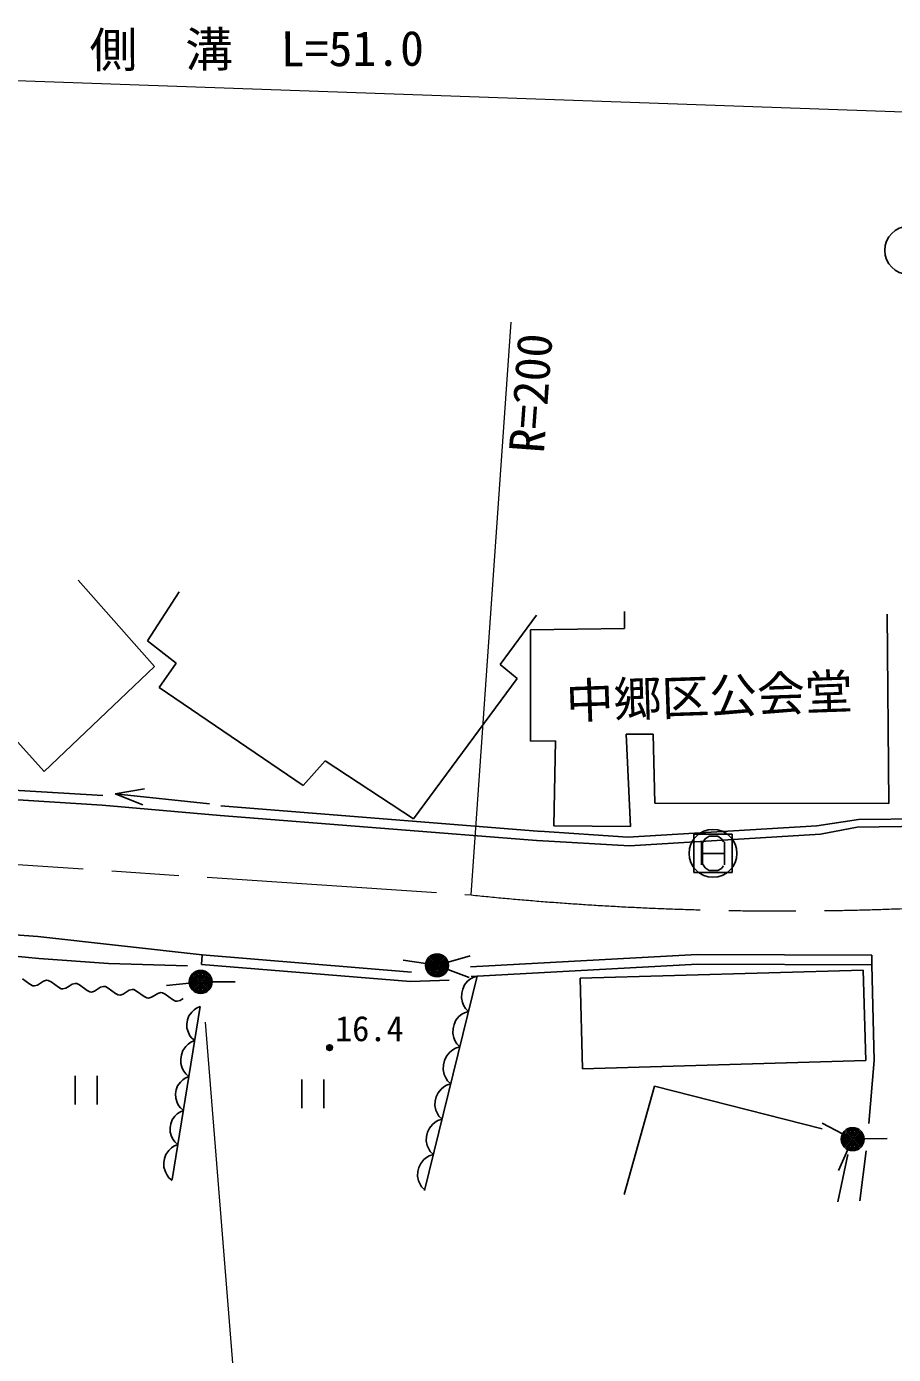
# Model space of a CAD drawing. Units: millimetres, scale not verified. Extents: x 40000 to 680000, y 20000 to 380000.
# Drawn here: x 90291 to 135607, y 249171 to 318572 of the extents above; entities that cross this region are included whole.
import ezdxf
from ezdxf.enums import TextEntityAlignment as Align

# ---------------------------------------------------------------- set-up
doc = ezdxf.new("R2010")
doc.units = ezdxf.units.MM
doc.header["$LTSCALE"] = 1000
doc.linetypes.add('CHAIN', pattern=[18.5, 12, -1.5, 3.5, -1.5])
for name, color, linetype, lineweight in [('M-BGD', 7, 'Continuous', 25), ('M-BGD-EXST', 7, 'Continuous', 25), ('M-BMK', 2, 'CHAIN', 13), ('M-STR-HTXT', 7, 'Continuous', 13)]:
    doc.layers.add(name, color=color, linetype=linetype, lineweight=lineweight)
doc.styles.add('ＭＳ ゴシック', font='')
doc.styles.get('ＭＳ ゴシック').set_extended_font_data('MS Gothic')

msp = doc.modelspace()

# ---------------------------------------------------------------- linework, layer by layer
at = {"layer": 'M-BGD'}
for p, q in [((96986, 285125), (92988, 289642)), ((98268, 289031), (96620, 286468)), ((84260, 287322), (91218, 279631)), ((115057, 285229), (116941, 287810)), ((121549, 287994), (121549, 287109)), ((135364, 277965), (135273, 287853)), ((121549, 287109), (116636, 287048)), ((116636, 287048), (116636, 281218)), ((96620, 286468), (98116, 285308)), ((98116, 285308), (97231, 284026)), ((91218, 279631), (96986, 285125)), ((115942, 284496), (115057, 285229)), ((97231, 284026), (104742, 278911)), ((110510, 277172), (115942, 284496)), ((116636, 281218), (117948, 281249)), ((117948, 281249), (117857, 276793)), ((121855, 276763), (121641, 281585)), ((121641, 281585), (123045, 281585)), ((123045, 281585), (123136, 277983)), ((66352, 280120), (94281, 278376)), ((104742, 278911), (105901, 280193)), ((105901, 280193), (110510, 277172)), ((66321, 279621), (94249, 277877)), ((94917, 278473), (96453, 278734)), ((96365, 277899), (94917, 278473)), ((99861, 277954), (94917, 278473)), ((94249, 277877), (100410, 277337)), ((100450, 277836), (117206, 276508)), ((123136, 277983), (135364, 277965)), ((100410, 277337), (117167, 276010)), ((133773, 277129), (131607, 276793)), ((133775, 277127), (139322, 277202)), ((121718, 276213), (117112, 276516)), ((117857, 276793), (121855, 276763)), ((131607, 276793), (121718, 276213)), ((121810, 275755), (131790, 276366)), ((125173, 274361), (125173, 276361)), ((125173, 276361), (127173, 276361)), ((127173, 276361), (127173, 274361)), ((131790, 276366), (133712, 276723)), ((133712, 276723), (139391, 276829)), ((116980, 276025), (121810, 275755)), ((125573, 275961), (125573, 274761)), ((126773, 275961), (126773, 274761)), ((125573, 275361), (126773, 275361)), ((127173, 274361), (125173, 274361)), ((82042, 271657), (90887, 271010)), ((90887, 271010), (99474, 270050)), ((99474, 270050), (99433, 269552)), ((110410, 269159), (99474, 270050)), ((112325, 269669), (113479, 269999)), ((125351, 270069), (113500, 269426)), ((134477, 270038), (125351, 270069)), ((134477, 270038), (134475, 269538)), ((110369, 268661), (99433, 269552)), ((111156, 269598), (109970, 269785)), ((112309, 269292), (113431, 268866)), ((125364, 269569), (113527, 268927)), ((134475, 269538), (125364, 269569)), ((134475, 269538), (134605, 264535)), ((90471, 268518), (90079, 268801)), ((91182, 268683), (91020, 268579)), ((91338, 268726), (91182, 268683)), ((91427, 268717), (91338, 268726)), ((91570, 268641), (91427, 268717)), ((91962, 268358), (91570, 268641)), ((99992, 268643), (101192, 268643)), ((110369, 268661), (112380, 268733)), ((113845, 268944), (111094, 257741)), ((113349, 268675), (113183, 268480)), ((113495, 268795), (113349, 268675)), ((113633, 268879), (113495, 268795)), ((113845, 268944), (113633, 268879)), ((134027, 269249), (119225, 268829)), ((119225, 268829), (119359, 264107)), ((134160, 264527), (134027, 269249)), ((90613, 268442), (90471, 268518)), ((90703, 268432), (90613, 268442)), ((90858, 268476), (90703, 268432)), ((91020, 268579), (90858, 268476)), ((92105, 268282), (91962, 268358)), ((92194, 268272), (92105, 268282)), ((92350, 268316), (92194, 268272)), ((92512, 268419), (92350, 268316)), ((92674, 268523), (92512, 268419)), ((92829, 268566), (92674, 268523)), ((92919, 268557), (92829, 268566)), ((93061, 268481), (92919, 268557)), ((93453, 268198), (93061, 268481)), ((93596, 268122), (93453, 268198)), ((93686, 268112), (93596, 268122)), ((93841, 268156), (93686, 268112)), ((94003, 268259), (93841, 268156)), ((94165, 268363), (94003, 268259)), ((94321, 268406), (94165, 268363)), ((94410, 268397), (94321, 268406)), ((94553, 268321), (94410, 268397)), ((94945, 268038), (94553, 268321)), ((95088, 267962), (94945, 268038)), ((95177, 267952), (95088, 267962)), ((95333, 267996), (95177, 267952)), ((95495, 268099), (95333, 267996)), ((95657, 268203), (95495, 268099)), ((95812, 268246), (95657, 268203)), ((95902, 268237), (95812, 268246)), ((96044, 268161), (95902, 268237)), ((96436, 267878), (96044, 268161)), ((96986, 267939), (96824, 267836)), ((97148, 268043), (96986, 267939)), ((97304, 268086), (97148, 268043)), ((97393, 268077), (97304, 268086)), ((97536, 268001), (97393, 268077)), ((97928, 267718), (97536, 268001)), ((98795, 268578), (97602, 268449)), ((113038, 268047), (113020, 267816)), ((113092, 268268), (113038, 268047)), ((113183, 268480), (113092, 268268)), ((96579, 267802), (96436, 267878)), ((96669, 267792), (96579, 267802)), ((96824, 267836), (96669, 267792)), ((99371, 267348), (97906, 258314)), ((98070, 267642), (97928, 267718)), ((98160, 267632), (98070, 267642)), ((98316, 267676), (98160, 267632)), ((98477, 267779), (98316, 267676)), ((99176, 267270), (99053, 267180)), ((99371, 267348), (99176, 267270)), ((113020, 267816), (113077, 267568)), ((113077, 267568), (113151, 267393)), ((113151, 267393), (113235, 267255)), ((113235, 267255), (113392, 267099)), ((98712, 266652), (98677, 266439)), ((98782, 266860), (98712, 266652)), ((98923, 267056), (98782, 266860)), ((99053, 267180), (98923, 267056)), ((112730, 266635), (112639, 266423)), ((112895, 266830), (112730, 266635)), ((113042, 266950), (112895, 266830)), ((113180, 267033), (113042, 266950)), ((113392, 267099), (113180, 267033)), ((98677, 266439), (98678, 266220)), ((98678, 266220), (98750, 265990)), ((98750, 265990), (98834, 265830)), ((98834, 265830), (98923, 265706)), ((112585, 266202), (112567, 265971)), ((112567, 265971), (112624, 265722)), ((112639, 266423), (112585, 266202)), ((98610, 265263), (98461, 265056)), ((98747, 265394), (98610, 265263)), ((98877, 265489), (98747, 265394)), ((99083, 265571), (98877, 265489)), ((98923, 265706), (99083, 265571)), ((112716, 265185), (112571, 265097)), ((112624, 265722), (112698, 265548)), ((112698, 265548), (112782, 265410)), ((112939, 265254), (112716, 265185)), ((112782, 265410), (112939, 265254)), ((98387, 264837), (98350, 264612)), ((98350, 264612), (98351, 264381)), ((98461, 265056), (98387, 264837)), ((112146, 264542), (112089, 264309)), ((112242, 264766), (112146, 264542)), ((112416, 264970), (112242, 264766)), ((112571, 265097), (112416, 264970)), ((119359, 264107), (134160, 264527)), ((134605, 264535), (134319, 261244)), ((92838, 263737), (92838, 262237)), ((93978, 262237), (93978, 263737)), ((98351, 264381), (98427, 264137)), ((98427, 264137), (98516, 263969)), ((98516, 263969), (98610, 263838)), ((98610, 263838), (98779, 263695)), ((112089, 264309), (112071, 264066)), ((112071, 264066), (112130, 263805)), ((112130, 263805), (112208, 263621)), ((98189, 263207), (98119, 263000)), ((98331, 263403), (98189, 263207)), ((98460, 263528), (98331, 263403)), ((98584, 263617), (98460, 263528)), ((98779, 263695), (98584, 263617)), ((104684, 263543), (104684, 262043)), ((105824, 262043), (105824, 263543)), ((111965, 263042), (111800, 262848)), ((112112, 263162), (111965, 263042)), ((112250, 263246), (112112, 263162)), ((112208, 263621), (112296, 263476)), ((112462, 263311), (112250, 263246)), ((112296, 263476), (112462, 263311)), ((121539, 257525), (123113, 263199)), ((123113, 263199), (131887, 260958)), ((98119, 263000), (98085, 262787)), ((98085, 262787), (98086, 262568)), ((98086, 262568), (98158, 262337)), ((98158, 262337), (98241, 262178)), ((111655, 262414), (111637, 262184)), ((111709, 262635), (111655, 262414)), ((111800, 262848), (111709, 262635)), ((98172, 261751), (98043, 261627)), ((98296, 261841), (98172, 261751)), ((98241, 262178), (98331, 262054)), ((98491, 261918), (98296, 261841)), ((98331, 262054), (98491, 261918)), ((111637, 262184), (111693, 261935)), ((111693, 261935), (111768, 261760)), ((111768, 261760), (111851, 261622)), ((97831, 261223), (97797, 261010)), ((97797, 261010), (97798, 260791)), ((97901, 261431), (97831, 261223)), ((98043, 261627), (97901, 261431)), ((111347, 261003), (111256, 260790)), ((111512, 261197), (111347, 261003)), ((111659, 261317), (111512, 261197)), ((111797, 261401), (111659, 261317)), ((112009, 261466), (111797, 261401)), ((111851, 261622), (112009, 261466)), ((132939, 260698), (131874, 261250)), ((97798, 260791), (97870, 260560)), ((97870, 260560), (97953, 260401)), ((97953, 260401), (98043, 260277)), ((98043, 260277), (98203, 260142)), ((111201, 260569), (111184, 260338)), ((111184, 260338), (111240, 260090)), ((111256, 260790), (111201, 260569)), ((134071, 260434), (135271, 260459)), ((97580, 259627), (97506, 259408)), ((97729, 259834), (97580, 259627)), ((97866, 259965), (97729, 259834)), ((97997, 260060), (97866, 259965)), ((98203, 260142), (97997, 260060)), ((111240, 260090), (111315, 259915)), ((111315, 259915), (111398, 259777)), ((111556, 259621), (111344, 259556)), ((111398, 259777), (111556, 259621)), ((133222, 259623), (132697, 257143)), ((133223, 259875), (132727, 258783)), ((134176, 259814), (133842, 257191)), ((97506, 259408), (97470, 259183)), ((97470, 259183), (97471, 258952)), ((97471, 258952), (97547, 258708)), ((110803, 258945), (110748, 258724)), ((110894, 259157), (110803, 258945)), ((111059, 259352), (110894, 259157)), ((111206, 259472), (111059, 259352)), ((111344, 259556), (111206, 259472)), ((97547, 258708), (97635, 258540)), ((97635, 258540), (97729, 258409)), ((97729, 258409), (97899, 258266)), ((110748, 258724), (110731, 258493)), ((110731, 258493), (110787, 258245)), ((110787, 258245), (110862, 258070)), ((110862, 258070), (110945, 257932)), ((110945, 257932), (111103, 257776))]:
    msp.add_line(p, q, dxfattribs=at)
msp.add_lwpolyline([(87351, 270217), (90935, 269857), (94571, 269597), (98705, 269485)], dxfattribs=at)
for centre, radius in [((111748, 269504), 600), ((111748, 269504), 528), ((111748, 269504), 456), ((111748, 269504), 384), ((111748, 269504), 312), ((111748, 269504), 240), ((111748, 269504), 168), ((111748, 269504), 96), ((111748, 269504), 24), ((99392, 268643), 600), ((99392, 268643), 528), ((99392, 268643), 456), ((99392, 268643), 384), ((99392, 268643), 312), ((99392, 268643), 240), ((99392, 268643), 168), ((99392, 268643), 96), ((99392, 268643), 24), ((106131, 265205), 150), ((106131, 265205), 90), ((106131, 265205), 30), ((133472, 260422), 600), ((133472, 260422), 528), ((133472, 260422), 456), ((133472, 260422), 384), ((133472, 260422), 312), ((133472, 260422), 240), ((133472, 260422), 168), ((133472, 260422), 96), ((133472, 260422), 24)]:
    msp.add_circle(centre, radius, dxfattribs=at)
at = {"layer": 'M-BGD-EXST'}
for p, q in [((125973, 276261), (125773, 276111)), ((126423, 276261), (125973, 276261)), ((126623, 276111), (126423, 276261)), ((125773, 276111), (125623, 275911)), ((125623, 275911), (125623, 274811)), ((126723, 275961), (126623, 276111)), ((125623, 274811), (125773, 274611)), ((125773, 274611), (125973, 274461)), ((125973, 274461), (126423, 274461)), ((126423, 274461), (126623, 274561)), ((126623, 274561), (126723, 274711))]:
    msp.add_line(p, q, dxfattribs=at)
for centre in [(136400, 306876), (126173, 275361)]:
    msp.add_circle(centre, 1250, dxfattribs=at)
at = {"layer": 'M-BMK'}
msp.add_line((81282, 275349), (113535, 273185), dxfattribs=at)
msp.add_arc((129814, 431666), 159315, 264.13528, 274.36285, dxfattribs=at)
at = {"layer": 'M-STR-HTXT'}
for p, q in [((69314, 316476), (139771, 313988)), ((113535, 273185), (115629, 303116)), ((99631, 266545), (101763, 240040))]:
    msp.add_line(p, q, dxfattribs=at)

# ---------------------------------------------------------------- texts
at = {"layer": 'M-BGD', "style": 'ＭＳ ゴシック'}
msp.add_text('中郷区公会堂', height=1833, rotation=2, dxfattribs=at).set_placement((118533, 281844), align=Align.BOTTOM_LEFT)
msp.add_text('16.4', height=1320, dxfattribs=at).set_placement((106415, 265147), align=Align.BOTTOM_LEFT)
at = {"layer": 'M-STR-HTXT', "style": 'ＭＳ ゴシック'}
for s, rotation, p in [('側\u3000溝\u3000L=51.0', 0.3, (93590, 315883)), ('R=200', 85.8, (117880, 296201))]:
    msp.add_text(s, height=1833, rotation=rotation, dxfattribs=at).set_placement(p, align=Align.BOTTOM_LEFT)

doc.saveas('drawing.dxf')
